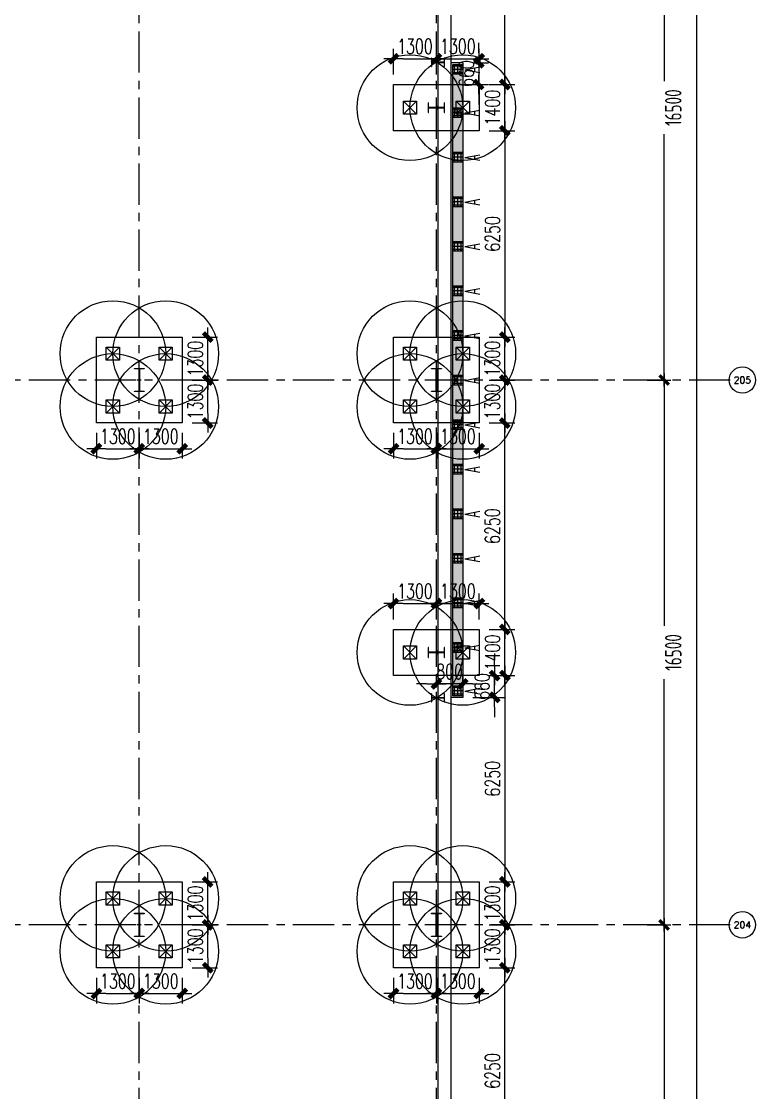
# Model space of a CAD drawing. Extents: x -1201378 to 2367219, y -619313 to 244905.
# Drawn here: x -96329 to -74089, y -19678 to 12764 of the extents above; entities that cross this region are included whole.
import ezdxf
from ezdxf.enums import TextEntityAlignment as Align

# ---------------------------------------------------------------- set-up
doc = ezdxf.new("R2010")
doc.units = 0
doc.header["$LTSCALE"] = 1000
doc.linetypes.add('CENTER', pattern=[2, 1.25, -0.25, 0.25, -0.25])
doc.layers.get('0').update_dxf_attribs({"linetype": 'CONTINUOUS'})
doc.layers.get('Defpoints').update_dxf_attribs({"linetype": 'CONTINUOUS'})
for name, color, linetype in [('2钢材断面', 2, 'CONTINUOUS'), ('30预埋件', 30, 'CONTINUOUS'), ('40钢材投影', 40, 'CONTINUOUS'), ('A-AXIS-DP', 126, 'CONTINUOUS'), ('ALT_CEN-0-30', 1, 'CENTER'), ('S-DOTE1', 140, 'CENTER'), ('S-HATCH1-W', 252, 'CONTINUOUS'), ('S-SS', 111, 'CONTINUOUS'), ('结构轮廓线', 1, 'CONTINUOUS')]:
    doc.layers.add(name, color=color, linetype=linetype)
doc.layers.add('A-云线2', color=3, linetype='CONTINUOUS', plot=False)
for name, color, linetype, lineweight in [('S-axis', 111, 'CONTINUOUS', 0), ('S-bkl', 4, 'CONTINUOUS', 0), ('S-col', 2, 'CONTINUOUS', 0), ('S-dim', 81, 'CONTINUOUS', 0), ('S-dote', 5, 'CENTER', 0), ('S-zhuang', 1, 'CONTINUOUS', 0)]:
    doc.layers.add(name, color=color, linetype=linetype, lineweight=lineweight)
doc.styles.add('_TCH_AXIS', font='COMPLEX', dxfattribs={"bigfont": 'GBCBIG'})
doc.styles.add('DHTEXT-1', font='romans.shx', dxfattribs={"width": 0.7, "bigfont": 'chinese.shx'})
doc.styles.add('SS1', font='tj-romans1.shx', dxfattribs={"width": 0.7, "bigfont": 'tj-hztxt1.shx'})
doc.styles.add('TSSD_Dimension', font='tssdeng.shx', dxfattribs={"width": 0.7, "bigfont": 'hztxt.shx'})
doc.dimstyles.new('S-150-ARCHI', dxfattribs={"dimscale": 150, "dimtxt": 3, "dimasz": 2, "dimexe": 2, "dimexo": 2, "dimgap": 1, "dimtad": 1, "dimdec": 0, "dimzin": 0, "dimdsep": 46, "dimtxsty": 'SS1', "dimblk1": 'TT', "dimblk2": 'TT', "dimsah": 1, "dimcen": 1, "dimclrd": 256, "dimclre": 256, "dimclrt": 256, "dimadec": 0, "dimazin": 0, "dimtfac": 1, "dimtdec": 0, "dimtix": 1, "dimtmove": 2, "dimatfit": 0, "dimldrblk": 'TT', "dimfxl": 2, "dimtolj": 1, "dimtzin": 0, "dimarcsym": 0})
doc.dimstyles.new('TSSD_200_200', dxfattribs={"dimtxt": 500, "dimasz": 200, "dimexe": 200, "dimexo": 500, "dimgap": 200, "dimtad": 1, "dimdec": 0, "dimzin": 0, "dimdsep": 46, "dimtxsty": 'TSSD_Dimension', "dimblk": 'ARCHTICK', "dimcen": 0, "dimdle": 200, "dimclrt": 7, "dimadec": 0, "dimazin": 0, "dimtfac": 1, "dimtdec": 0, "dimtix": 1, "dimtmove": 2, "dimatfit": 3, "dimfxl": 1, "dimtolj": 1, "dimtzin": 0, "dimarcsym": 0})

# ---------------------------------------------------------------- blocks, each defined once
blk = doc.blocks.new('_ArchTick')
at = {"color": 0, "linetype": 'ByBlock', "const_width": 0.5}
blk.add_lwpolyline([(-0.71, -0.71), (0.71, 0.71)], dxfattribs=at)
blk = doc.blocks.new('*D86')
at = {"layer": 'Defpoints', "color": 0, "transparency": 16777216}
for p in [(-77874, -181598), (-77874, -198098), (-76858, -198098)]:
    blk.add_point(p, dxfattribs=at)
at = {"layer": 'S-axis', "color": 0, "lineweight": -2, "transparency": 16777216}
for p, q in [((-77374, -181598), (-76658, -181598)), ((-76858, -181398), (-76858, -189042)), ((-76858, -198298), (-76858, -190654)), ((-77374, -198098), (-76658, -198098))]:
    blk.add_line(p, q, dxfattribs=at)
at = {"layer": 'S-axis', "color": 0, "lineweight": -2, "transparency": 16777216, "xscale": 200, "yscale": 200, "zscale": 200}
for p, rotation in [((-76858, -181598), 90), ((-76858, -198098), 270)]:
    blk.add_blockref('_ArchTick', p, dxfattribs=dict(at, rotation=rotation))
at = {"layer": 'S-axis', "color": 7, "transparency": 16777216, "insert": (-76583, -189848), "char_height": 500, "attachment_point": 5, "rotation": 90, "style": 'TSSD_Dimension'}
blk.add_mtext('\\A1;16500', dxfattribs=at)
blk = doc.blocks.new('*D87')
at = {"layer": 'Defpoints', "color": 0, "transparency": 16777216}
for p in [(-77874, -198098), (-77874, -214598), (-76858, -214598)]:
    blk.add_point(p, dxfattribs=at)
at = {"layer": 'S-axis', "color": 0, "lineweight": -2, "transparency": 16777216}
for p, q in [((-77374, -198098), (-76658, -198098)), ((-76858, -197898), (-76858, -205542)), ((-76858, -214798), (-76858, -207154)), ((-77374, -214598), (-76658, -214598))]:
    blk.add_line(p, q, dxfattribs=at)
at = {"layer": 'S-axis', "color": 0, "lineweight": -2, "transparency": 16777216, "xscale": 200, "yscale": 200, "zscale": 200}
for p, rotation in [((-76858, -198098), 90), ((-76858, -214598), 270)]:
    blk.add_blockref('_ArchTick', p, dxfattribs=dict(at, rotation=rotation))
at = {"layer": 'S-axis', "color": 7, "transparency": 16777216, "insert": (-76583, -206348), "char_height": 500, "attachment_point": 5, "rotation": 90, "style": 'TSSD_Dimension'}
blk.add_mtext('\\A1;16500', dxfattribs=at)
blk = doc.blocks.new('*D88')
at = {"layer": 'Defpoints', "color": 0, "transparency": 16777216}
for p in [(-77874, -214598), (-77874, -231098), (-76858, -231098)]:
    blk.add_point(p, dxfattribs=at)
at = {"layer": 'S-axis', "color": 0, "lineweight": -2, "transparency": 16777216}
for p, q in [((-76858, -214398), (-76858, -222042)), ((-77374, -214598), (-76658, -214598)), ((-76858, -231298), (-76858, -223654)), ((-77374, -231098), (-76658, -231098))]:
    blk.add_line(p, q, dxfattribs=at)
at = {"layer": 'S-axis', "color": 0, "lineweight": -2, "transparency": 16777216, "xscale": 200, "yscale": 200, "zscale": 200}
for p, rotation in [((-76858, -214598), 90), ((-76858, -231098), 270)]:
    blk.add_blockref('_ArchTick', p, dxfattribs=dict(at, rotation=rotation))
at = {"layer": 'S-axis', "color": 7, "transparency": 16777216, "insert": (-76583, -222848), "char_height": 500, "attachment_point": 5, "rotation": 90, "style": 'TSSD_Dimension'}
blk.add_mtext('\\A1;16500', dxfattribs=at)
blk = doc.blocks.new('*D113')
at = {"layer": 'Defpoints', "color": 0, "transparency": 16777216}
for p in [(-77774, -180948), (-77774, -264748), (-75879, -264748)]:
    blk.add_point(p, dxfattribs=at)
at = {"layer": 'S-axis', "color": 0, "lineweight": -2, "transparency": 16777216}
for p, q in [((-77274, -180948), (-75679, -180948)), ((-75879, -180748), (-75879, -222015)), ((-75879, -264948), (-75879, -223681)), ((-77274, -264748), (-75679, -264748))]:
    blk.add_line(p, q, dxfattribs=at)
at = {"layer": 'S-axis', "color": 0, "lineweight": -2, "transparency": 16777216, "xscale": 200, "yscale": 200, "zscale": 200}
for p, rotation in [((-75879, -180948), 90), ((-75879, -264748), 270)]:
    blk.add_blockref('_ArchTick', p, dxfattribs=dict(at, rotation=rotation))
at = {"layer": 'S-axis', "color": 7, "transparency": 16777216, "insert": (-75604, -222848), "char_height": 500, "attachment_point": 5, "rotation": 90, "style": 'TSSD_Dimension'}
blk.add_mtext('\\A1;83800', dxfattribs=at)
blk = doc.blocks.new('nt66')
at = {"layer": 'S-col'}
blk.add_lwpolyline([(-195790, 766820), (-195490, 766820), (-195490, 766808), (-195636, 766808), (-195636, 766132), (-195490, 766132), (-195490, 766120), (-195790, 766120), (-195790, 766132), (-195644, 766132), (-195644, 766808), (-195790, 766808)], close=True, dxfattribs=at)
blk = doc.blocks.new('33333')
for p in [(57786, -60400), (66786, -60400), (57786, -76900), (66786, -76900)]:
    blk.add_blockref('nt66', p)
blk = doc.blocks.new('S-ZHUANG-400')
at = {"layer": 'S-zhuang'}
for p, q in [((200, -200), (-200, 200)), ((-200, -200), (200, 200))]:
    blk.add_line(p, q, dxfattribs=at)
blk.add_lwpolyline([(-200, 200), (200, 200), (200, -200), (-200, -200)], close=True, dxfattribs=at)
blk = doc.blocks.new('CT4')
at = {"layer": 'Defpoints'}
for centre in [(-100831, -168442), (-99231, -168442), (-100831, -170042), (-99231, -170042)]:
    blk.add_circle(centre, 1600, dxfattribs=at)
at = {"layer": 'S-DOTE1', "ltscale": 0.25}
for p, q in [((-99971, -169242), (-100091, -169242)), ((-100031, -169182), (-100031, -169302))]:
    blk.add_line(p, q, dxfattribs=at)
at = {"layer": 'S-HATCH1-W'}
blk.add_lwpolyline([(-101331, -170542), (-101331, -167942), (-98731, -167942), (-98731, -170542)], close=True, dxfattribs=at)
at = {"layer": 'S-zhuang', "rotation": 90.00000000000001}
for p in [(-100831, -168442), (-99231, -168442), (-100831, -170042), (-99231, -170042)]:
    blk.add_blockref('S-ZHUANG-400', p, dxfattribs=at)
blk = doc.blocks.new('CT2')
at = {"layer": 'Defpoints'}
for centre in [(-193625, -186366), (-193625, -187966)]:
    blk.add_circle(centre, 1600, dxfattribs=at)
at = {"layer": 'S-DOTE1', "ltscale": 0.25}
for p, q in [((-193565, -187166), (-193685, -187166)), ((-193625, -187226), (-193625, -187106))]:
    blk.add_line(p, q, dxfattribs=at)
at = {"layer": 'S-HATCH1-W'}
blk.add_lwpolyline([(-194325, -185866), (-192925, -185866), (-192925, -188466), (-194325, -188466)], close=True, dxfattribs=at)
at = {"layer": 'S-zhuang'}
for p in [(-193625, -186366), (-193625, -187966)]:
    blk.add_blockref('S-ZHUANG-400', p, dxfattribs=at)
blk = doc.blocks.new('TT')
blk.add_line((-0.97, 0), (0.97, 0))
at = {"const_width": 0.45}
blk.add_lwpolyline([(-0.44, -0.44), (0.44, 0.44)], dxfattribs=at)
blk = doc.blocks.new('*D2317')
at = {"layer": 'Defpoints', "color": 0, "transparency": 16777216}
for p in [(-94058, -15898), (-92758, -15898), (-92758, -16677)]:
    blk.add_point(p, dxfattribs=at)
at = {"layer": 'S-dim', "lineweight": -2, "transparency": 16777216}
for p, q in [((-94058, -16198), (-94058, -16977)), ((-92758, -16198), (-92758, -16977)), ((-93758, -16677), (-93058, -16677))]:
    blk.add_line(p, q, dxfattribs=at)
at = {"layer": 'S-dim', "lineweight": -2, "transparency": 16777216, "xscale": 300, "yscale": 300, "zscale": 300, "rotation": 180}
blk.add_blockref('TT', (-94058, -16677), dxfattribs=at)
at = {"layer": 'S-dim', "lineweight": -2, "transparency": 16777216, "xscale": 300, "yscale": 300, "zscale": 300}
blk.add_blockref('TT', (-92758, -16677), dxfattribs=at)
at = {"layer": 'S-dim', "transparency": 16777216, "insert": (-93408, -16302), "char_height": 450, "attachment_point": 5, "style": 'SS1'}
blk.add_mtext('\\A1;1300', dxfattribs=at)
blk = doc.blocks.new('*D2318')
at = {"layer": 'Defpoints', "color": 0, "transparency": 16777216}
for p in [(-92758, -15898), (-91458, -15898), (-91458, -16677)]:
    blk.add_point(p, dxfattribs=at)
at = {"layer": 'S-dim', "lineweight": -2, "transparency": 16777216}
for p, q in [((-92758, -16198), (-92758, -16977)), ((-91458, -16198), (-91458, -16977)), ((-92458, -16677), (-91758, -16677))]:
    blk.add_line(p, q, dxfattribs=at)
at = {"layer": 'S-dim', "lineweight": -2, "transparency": 16777216, "xscale": 300, "yscale": 300, "zscale": 300, "rotation": 180}
blk.add_blockref('TT', (-92758, -16677), dxfattribs=at)
at = {"layer": 'S-dim', "lineweight": -2, "transparency": 16777216, "xscale": 300, "yscale": 300, "zscale": 300}
blk.add_blockref('TT', (-91458, -16677), dxfattribs=at)
at = {"layer": 'S-dim', "transparency": 16777216, "insert": (-92108, -16302), "char_height": 450, "attachment_point": 5, "style": 'SS1'}
blk.add_mtext('\\A1;1300', dxfattribs=at)
blk = doc.blocks.new('*D2319')
at = {"layer": 'Defpoints', "color": 0, "transparency": 16777216}
for p in [(-91458, -14598), (-90687, -14598), (-91458, -15898)]:
    blk.add_point(p, dxfattribs=at)
at = {"layer": 'S-dim', "lineweight": -2, "transparency": 16777216}
for p, q in [((-91158, -14598), (-90387, -14598)), ((-90687, -15598), (-90687, -14898)), ((-91158, -15898), (-90387, -15898))]:
    blk.add_line(p, q, dxfattribs=at)
at = {"layer": 'S-dim', "lineweight": -2, "transparency": 16777216, "xscale": 300, "yscale": 300, "zscale": 300}
for p, rotation in [((-90687, -14598), 90), ((-90687, -15898), 270)]:
    blk.add_blockref('TT', p, dxfattribs=dict(at, rotation=rotation))
at = {"layer": 'S-dim', "transparency": 16777216, "insert": (-91062, -15248), "char_height": 450, "attachment_point": 5, "rotation": 90, "style": 'SS1'}
blk.add_mtext('\\A1;1300', dxfattribs=at)
blk = doc.blocks.new('*D2320')
at = {"layer": 'Defpoints', "color": 0, "transparency": 16777216}
for p in [(-91458, -13298), (-90687, -13298), (-91458, -14598)]:
    blk.add_point(p, dxfattribs=at)
at = {"layer": 'S-dim', "lineweight": -2, "transparency": 16777216}
for p, q in [((-91158, -13298), (-90387, -13298)), ((-90687, -14298), (-90687, -13598)), ((-91158, -14598), (-90387, -14598))]:
    blk.add_line(p, q, dxfattribs=at)
at = {"layer": 'S-dim', "lineweight": -2, "transparency": 16777216, "xscale": 300, "yscale": 300, "zscale": 300}
for p, rotation in [((-90687, -13298), 90), ((-90687, -14598), 270)]:
    blk.add_blockref('TT', p, dxfattribs=dict(at, rotation=rotation))
at = {"layer": 'S-dim', "transparency": 16777216, "insert": (-91062, -13948), "char_height": 450, "attachment_point": 5, "rotation": 90, "style": 'SS1'}
blk.add_mtext('\\A1;1300', dxfattribs=at)
blk = doc.blocks.new('*D2309')
at = {"layer": 'Defpoints', "color": 0, "transparency": 16777216}
for p in [(-85058, -15898), (-83758, -15898), (-83758, -16677)]:
    blk.add_point(p, dxfattribs=at)
at = {"layer": 'S-dim', "lineweight": -2, "transparency": 16777216}
for p, q in [((-85058, -16198), (-85058, -16977)), ((-83758, -16198), (-83758, -16977)), ((-84758, -16677), (-84058, -16677))]:
    blk.add_line(p, q, dxfattribs=at)
at = {"layer": 'S-dim', "lineweight": -2, "transparency": 16777216, "xscale": 300, "yscale": 300, "zscale": 300, "rotation": 180}
blk.add_blockref('TT', (-85058, -16677), dxfattribs=at)
at = {"layer": 'S-dim', "lineweight": -2, "transparency": 16777216, "xscale": 300, "yscale": 300, "zscale": 300}
blk.add_blockref('TT', (-83758, -16677), dxfattribs=at)
at = {"layer": 'S-dim', "transparency": 16777216, "insert": (-84408, -16302), "char_height": 450, "attachment_point": 5, "style": 'SS1'}
blk.add_mtext('\\A1;1300', dxfattribs=at)
blk = doc.blocks.new('*D2310')
at = {"layer": 'Defpoints', "color": 0, "transparency": 16777216}
for p in [(-83758, -15898), (-82458, -15898), (-82458, -16677)]:
    blk.add_point(p, dxfattribs=at)
at = {"layer": 'S-dim', "lineweight": -2, "transparency": 16777216}
for p, q in [((-83758, -16198), (-83758, -16977)), ((-82458, -16198), (-82458, -16977)), ((-83458, -16677), (-82758, -16677))]:
    blk.add_line(p, q, dxfattribs=at)
at = {"layer": 'S-dim', "lineweight": -2, "transparency": 16777216, "xscale": 300, "yscale": 300, "zscale": 300, "rotation": 180}
blk.add_blockref('TT', (-83758, -16677), dxfattribs=at)
at = {"layer": 'S-dim', "lineweight": -2, "transparency": 16777216, "xscale": 300, "yscale": 300, "zscale": 300}
blk.add_blockref('TT', (-82458, -16677), dxfattribs=at)
at = {"layer": 'S-dim', "transparency": 16777216, "insert": (-83108, -16302), "char_height": 450, "attachment_point": 5, "style": 'SS1'}
blk.add_mtext('\\A1;1300', dxfattribs=at)
blk = doc.blocks.new('*D2311')
at = {"layer": 'Defpoints', "color": 0, "transparency": 16777216}
for p in [(-82458, -14598), (-81687, -14598), (-82458, -15898)]:
    blk.add_point(p, dxfattribs=at)
at = {"layer": 'S-dim', "lineweight": -2, "transparency": 16777216}
for p, q in [((-82158, -14598), (-81387, -14598)), ((-81687, -15598), (-81687, -14898)), ((-82158, -15898), (-81387, -15898))]:
    blk.add_line(p, q, dxfattribs=at)
at = {"layer": 'S-dim', "lineweight": -2, "transparency": 16777216, "xscale": 300, "yscale": 300, "zscale": 300}
for p, rotation in [((-81687, -14598), 90), ((-81687, -15898), 270)]:
    blk.add_blockref('TT', p, dxfattribs=dict(at, rotation=rotation))
at = {"layer": 'S-dim', "transparency": 16777216, "insert": (-82062, -15248), "char_height": 450, "attachment_point": 5, "rotation": 90, "style": 'SS1'}
blk.add_mtext('\\A1;1300', dxfattribs=at)
blk = doc.blocks.new('*D2312')
at = {"layer": 'Defpoints', "color": 0, "transparency": 16777216}
for p in [(-82458, -13298), (-81687, -13298), (-82458, -14598)]:
    blk.add_point(p, dxfattribs=at)
at = {"layer": 'S-dim', "lineweight": -2, "transparency": 16777216}
for p, q in [((-82158, -13298), (-81387, -13298)), ((-81687, -14298), (-81687, -13598)), ((-82158, -14598), (-81387, -14598))]:
    blk.add_line(p, q, dxfattribs=at)
at = {"layer": 'S-dim', "lineweight": -2, "transparency": 16777216, "xscale": 300, "yscale": 300, "zscale": 300}
for p, rotation in [((-81687, -13298), 90), ((-81687, -14598), 270)]:
    blk.add_blockref('TT', p, dxfattribs=dict(at, rotation=rotation))
at = {"layer": 'S-dim', "transparency": 16777216, "insert": (-82062, -13948), "char_height": 450, "attachment_point": 5, "rotation": 90, "style": 'SS1'}
blk.add_mtext('\\A1;1300', dxfattribs=at)
blk = doc.blocks.new('*D2381')
at = {"layer": 'Defpoints', "color": 0, "transparency": 16777216}
for p in [(-94058, 602), (-92758, 602), (-92758, -177)]:
    blk.add_point(p, dxfattribs=at)
at = {"layer": 'S-dim', "lineweight": -2, "transparency": 16777216}
for p, q in [((-94058, 302), (-94058, -477)), ((-92758, 302), (-92758, -477)), ((-93758, -177), (-93058, -177))]:
    blk.add_line(p, q, dxfattribs=at)
at = {"layer": 'S-dim', "lineweight": -2, "transparency": 16777216, "xscale": 300, "yscale": 300, "zscale": 300, "rotation": 180}
blk.add_blockref('TT', (-94058, -177), dxfattribs=at)
at = {"layer": 'S-dim', "lineweight": -2, "transparency": 16777216, "xscale": 300, "yscale": 300, "zscale": 300}
blk.add_blockref('TT', (-92758, -177), dxfattribs=at)
at = {"layer": 'S-dim', "transparency": 16777216, "insert": (-93408, 198), "char_height": 450, "attachment_point": 5, "style": 'SS1'}
blk.add_mtext('\\A1;1300', dxfattribs=at)
blk = doc.blocks.new('*D2382')
at = {"layer": 'Defpoints', "color": 0, "transparency": 16777216}
for p in [(-92758, 602), (-91458, 602), (-91458, -177)]:
    blk.add_point(p, dxfattribs=at)
at = {"layer": 'S-dim', "lineweight": -2, "transparency": 16777216}
for p, q in [((-92758, 302), (-92758, -477)), ((-91458, 302), (-91458, -477)), ((-92458, -177), (-91758, -177))]:
    blk.add_line(p, q, dxfattribs=at)
at = {"layer": 'S-dim', "lineweight": -2, "transparency": 16777216, "xscale": 300, "yscale": 300, "zscale": 300, "rotation": 180}
blk.add_blockref('TT', (-92758, -177), dxfattribs=at)
at = {"layer": 'S-dim', "lineweight": -2, "transparency": 16777216, "xscale": 300, "yscale": 300, "zscale": 300}
blk.add_blockref('TT', (-91458, -177), dxfattribs=at)
at = {"layer": 'S-dim', "transparency": 16777216, "insert": (-92108, 198), "char_height": 450, "attachment_point": 5, "style": 'SS1'}
blk.add_mtext('\\A1;1300', dxfattribs=at)
blk = doc.blocks.new('*D2383')
at = {"layer": 'Defpoints', "color": 0, "transparency": 16777216}
for p in [(-91458, 1902), (-90687, 1902), (-91458, 602)]:
    blk.add_point(p, dxfattribs=at)
at = {"layer": 'S-dim', "lineweight": -2, "transparency": 16777216}
for p, q in [((-91158, 1902), (-90387, 1902)), ((-90687, 902), (-90687, 1602)), ((-91158, 602), (-90387, 602))]:
    blk.add_line(p, q, dxfattribs=at)
at = {"layer": 'S-dim', "lineweight": -2, "transparency": 16777216, "xscale": 300, "yscale": 300, "zscale": 300}
for p, rotation in [((-90687, 1902), 90), ((-90687, 602), 270)]:
    blk.add_blockref('TT', p, dxfattribs=dict(at, rotation=rotation))
at = {"layer": 'S-dim', "transparency": 16777216, "insert": (-91062, 1252), "char_height": 450, "attachment_point": 5, "rotation": 90, "style": 'SS1'}
blk.add_mtext('\\A1;1300', dxfattribs=at)
blk = doc.blocks.new('*D2384')
at = {"layer": 'Defpoints', "color": 0, "transparency": 16777216}
for p in [(-91458, 3202), (-90687, 3202), (-91458, 1902)]:
    blk.add_point(p, dxfattribs=at)
at = {"layer": 'S-dim', "lineweight": -2, "transparency": 16777216}
for p, q in [((-91158, 3202), (-90387, 3202)), ((-90687, 2202), (-90687, 2902)), ((-91158, 1902), (-90387, 1902))]:
    blk.add_line(p, q, dxfattribs=at)
at = {"layer": 'S-dim', "lineweight": -2, "transparency": 16777216, "xscale": 300, "yscale": 300, "zscale": 300}
for p, rotation in [((-90687, 3202), 90), ((-90687, 1902), 270)]:
    blk.add_blockref('TT', p, dxfattribs=dict(at, rotation=rotation))
at = {"layer": 'S-dim', "transparency": 16777216, "insert": (-91062, 2552), "char_height": 450, "attachment_point": 5, "rotation": 90, "style": 'SS1'}
blk.add_mtext('\\A1;1300', dxfattribs=at)
blk = doc.blocks.new('*D2373')
at = {"layer": 'Defpoints', "color": 0, "transparency": 16777216}
for p in [(-85058, 602), (-83758, 602), (-83758, -177)]:
    blk.add_point(p, dxfattribs=at)
at = {"layer": 'S-dim', "lineweight": -2, "transparency": 16777216}
for p, q in [((-85058, 302), (-85058, -477)), ((-83758, 302), (-83758, -477)), ((-84758, -177), (-84058, -177))]:
    blk.add_line(p, q, dxfattribs=at)
at = {"layer": 'S-dim', "lineweight": -2, "transparency": 16777216, "xscale": 300, "yscale": 300, "zscale": 300, "rotation": 180}
blk.add_blockref('TT', (-85058, -177), dxfattribs=at)
at = {"layer": 'S-dim', "lineweight": -2, "transparency": 16777216, "xscale": 300, "yscale": 300, "zscale": 300}
blk.add_blockref('TT', (-83758, -177), dxfattribs=at)
at = {"layer": 'S-dim', "transparency": 16777216, "insert": (-84408, 198), "char_height": 450, "attachment_point": 5, "style": 'SS1'}
blk.add_mtext('\\A1;1300', dxfattribs=at)
blk = doc.blocks.new('*D2374')
at = {"layer": 'Defpoints', "color": 0, "transparency": 16777216}
for p in [(-83758, 602), (-82458, 602), (-82458, -177)]:
    blk.add_point(p, dxfattribs=at)
at = {"layer": 'S-dim', "lineweight": -2, "transparency": 16777216}
for p, q in [((-83758, 302), (-83758, -477)), ((-82458, 302), (-82458, -477)), ((-83458, -177), (-82758, -177))]:
    blk.add_line(p, q, dxfattribs=at)
at = {"layer": 'S-dim', "lineweight": -2, "transparency": 16777216, "xscale": 300, "yscale": 300, "zscale": 300, "rotation": 180}
blk.add_blockref('TT', (-83758, -177), dxfattribs=at)
at = {"layer": 'S-dim', "lineweight": -2, "transparency": 16777216, "xscale": 300, "yscale": 300, "zscale": 300}
blk.add_blockref('TT', (-82458, -177), dxfattribs=at)
at = {"layer": 'S-dim', "transparency": 16777216, "insert": (-83108, 198), "char_height": 450, "attachment_point": 5, "style": 'SS1'}
blk.add_mtext('\\A1;1300', dxfattribs=at)
blk = doc.blocks.new('*D2375')
at = {"layer": 'Defpoints', "color": 0, "transparency": 16777216}
for p in [(-82458, 1902), (-81687, 1902), (-82458, 602)]:
    blk.add_point(p, dxfattribs=at)
at = {"layer": 'S-dim', "lineweight": -2, "transparency": 16777216}
for p, q in [((-82158, 1902), (-81387, 1902)), ((-81687, 902), (-81687, 1602)), ((-82158, 602), (-81387, 602))]:
    blk.add_line(p, q, dxfattribs=at)
at = {"layer": 'S-dim', "lineweight": -2, "transparency": 16777216, "xscale": 300, "yscale": 300, "zscale": 300}
for p, rotation in [((-81687, 1902), 90), ((-81687, 602), 270)]:
    blk.add_blockref('TT', p, dxfattribs=dict(at, rotation=rotation))
at = {"layer": 'S-dim', "transparency": 16777216, "insert": (-82062, 1252), "char_height": 450, "attachment_point": 5, "rotation": 90, "style": 'SS1'}
blk.add_mtext('\\A1;1300', dxfattribs=at)
blk = doc.blocks.new('*D2376')
at = {"layer": 'Defpoints', "color": 0, "transparency": 16777216}
for p in [(-82458, 3202), (-81687, 3202), (-82458, 1902)]:
    blk.add_point(p, dxfattribs=at)
at = {"layer": 'S-dim', "lineweight": -2, "transparency": 16777216}
for p, q in [((-82158, 3202), (-81387, 3202)), ((-81687, 2202), (-81687, 2902)), ((-82158, 1902), (-81387, 1902))]:
    blk.add_line(p, q, dxfattribs=at)
at = {"layer": 'S-dim', "lineweight": -2, "transparency": 16777216, "xscale": 300, "yscale": 300, "zscale": 300}
for p, rotation in [((-81687, 3202), 90), ((-81687, 1902), 270)]:
    blk.add_blockref('TT', p, dxfattribs=dict(at, rotation=rotation))
at = {"layer": 'S-dim', "transparency": 16777216, "insert": (-82062, 2552), "char_height": 450, "attachment_point": 5, "rotation": 90, "style": 'SS1'}
blk.add_mtext('\\A1;1300', dxfattribs=at)
blk = doc.blocks.new('*D2520')
at = {"layer": 'Defpoints', "color": 0, "transparency": 16777216}
for p in [(-82458, -15898), (-81687, -15898), (-82458, -22148)]:
    blk.add_point(p, dxfattribs=at)
at = {"layer": 'S-dim', "lineweight": -2, "transparency": 16777216}
for p, q in [((-82158, -15898), (-81387, -15898)), ((-81687, -21848), (-81687, -16198)), ((-82158, -22148), (-81387, -22148))]:
    blk.add_line(p, q, dxfattribs=at)
at = {"layer": 'S-dim', "lineweight": -2, "transparency": 16777216, "xscale": 300, "yscale": 300, "zscale": 300}
for p, rotation in [((-81687, -15898), 90), ((-81687, -22148), 270)]:
    blk.add_blockref('TT', p, dxfattribs=dict(at, rotation=rotation))
at = {"layer": 'S-dim', "transparency": 16777216, "insert": (-82062, -19023), "char_height": 450, "attachment_point": 5, "rotation": 90, "style": 'SS1'}
blk.add_mtext('\\A1;6250', dxfattribs=at)
blk = doc.blocks.new('*D2526')
at = {"layer": 'Defpoints', "color": 0, "transparency": 16777216}
for p in [(-82458, -5648), (-81685, -5648), (-82458, -7048)]:
    blk.add_point(p, dxfattribs=at)
at = {"layer": 'S-dim', "lineweight": -2, "transparency": 16777216}
for p, q in [((-82158, -5648), (-81385, -5648)), ((-81685, -6748), (-81685, -5948)), ((-82158, -7048), (-81385, -7048))]:
    blk.add_line(p, q, dxfattribs=at)
at = {"layer": 'S-dim', "lineweight": -2, "transparency": 16777216, "xscale": 300, "yscale": 300, "zscale": 300}
for p, rotation in [((-81685, -5648), 90), ((-81685, -7048), 270)]:
    blk.add_blockref('TT', p, dxfattribs=dict(at, rotation=rotation))
at = {"layer": 'S-dim', "transparency": 16777216, "insert": (-82060, -6348), "char_height": 450, "attachment_point": 5, "rotation": 90, "style": 'SS1'}
blk.add_mtext('\\A1;1400', dxfattribs=at)
blk = doc.blocks.new('*D2527')
at = {"layer": 'Defpoints', "color": 0, "transparency": 16777216}
for p in [(-83758, -4867), (-85058, -5648), (-83758, -5648)]:
    blk.add_point(p, dxfattribs=at)
at = {"layer": 'S-dim', "lineweight": -2, "transparency": 16777216}
for p, q in [((-85058, -5348), (-85058, -4567)), ((-83758, -5348), (-83758, -4567)), ((-84758, -4867), (-84058, -4867))]:
    blk.add_line(p, q, dxfattribs=at)
at = {"layer": 'S-dim', "lineweight": -2, "transparency": 16777216, "xscale": 300, "yscale": 300, "zscale": 300, "rotation": 180}
blk.add_blockref('TT', (-85058, -4867), dxfattribs=at)
at = {"layer": 'S-dim', "lineweight": -2, "transparency": 16777216, "xscale": 300, "yscale": 300, "zscale": 300}
blk.add_blockref('TT', (-83758, -4867), dxfattribs=at)
at = {"layer": 'S-dim', "transparency": 16777216, "insert": (-84408, -4492), "char_height": 450, "attachment_point": 5, "style": 'SS1'}
blk.add_mtext('\\A1;1300', dxfattribs=at)
blk = doc.blocks.new('*D2528')
at = {"layer": 'Defpoints', "color": 0, "transparency": 16777216}
for p in [(-82458, -4867), (-83758, -5648), (-82458, -5648)]:
    blk.add_point(p, dxfattribs=at)
at = {"layer": 'S-dim', "lineweight": -2, "transparency": 16777216}
for p, q in [((-83758, -5348), (-83758, -4567)), ((-82458, -5348), (-82458, -4567)), ((-83458, -4867), (-82758, -4867))]:
    blk.add_line(p, q, dxfattribs=at)
at = {"layer": 'S-dim', "lineweight": -2, "transparency": 16777216, "xscale": 300, "yscale": 300, "zscale": 300, "rotation": 180}
blk.add_blockref('TT', (-83758, -4867), dxfattribs=at)
at = {"layer": 'S-dim', "lineweight": -2, "transparency": 16777216, "xscale": 300, "yscale": 300, "zscale": 300}
blk.add_blockref('TT', (-82458, -4867), dxfattribs=at)
at = {"layer": 'S-dim', "transparency": 16777216, "insert": (-83108, -4492), "char_height": 450, "attachment_point": 5, "style": 'SS1'}
blk.add_mtext('\\A1;1300', dxfattribs=at)
blk = doc.blocks.new('*D2524')
at = {"layer": 'Defpoints', "color": 0, "transparency": 16777216}
for p in [(-82458, -7048), (-82458, -13298), (-81685, -13298)]:
    blk.add_point(p, dxfattribs=at)
at = {"layer": 'S-dim', "lineweight": -2, "transparency": 16777216}
for p, q in [((-82158, -7048), (-81385, -7048)), ((-81685, -7348), (-81685, -12998)), ((-82158, -13298), (-81385, -13298))]:
    blk.add_line(p, q, dxfattribs=at)
at = {"layer": 'S-dim', "lineweight": -2, "transparency": 16777216, "xscale": 300, "yscale": 300, "zscale": 300}
for p, rotation in [((-81685, -7048), 90), ((-81685, -13298), 270)]:
    blk.add_blockref('TT', p, dxfattribs=dict(at, rotation=rotation))
at = {"layer": 'S-dim', "transparency": 16777216, "insert": (-82060, -10173), "char_height": 450, "attachment_point": 5, "rotation": 90, "style": 'SS1'}
blk.add_mtext('\\A1;6250', dxfattribs=at)
blk = doc.blocks.new('*D2525')
at = {"layer": 'Defpoints', "color": 0, "transparency": 16777216}
for p in [(-82458, 602), (-81687, 602), (-82458, -5648)]:
    blk.add_point(p, dxfattribs=at)
at = {"layer": 'S-dim', "lineweight": -2, "transparency": 16777216}
for p, q in [((-82158, 602), (-81387, 602)), ((-81687, -5348), (-81687, 302)), ((-82158, -5648), (-81387, -5648))]:
    blk.add_line(p, q, dxfattribs=at)
at = {"layer": 'S-dim', "lineweight": -2, "transparency": 16777216, "xscale": 300, "yscale": 300, "zscale": 300}
for p, rotation in [((-81687, 602), 90), ((-81687, -5648), 270)]:
    blk.add_blockref('TT', p, dxfattribs=dict(at, rotation=rotation))
at = {"layer": 'S-dim', "transparency": 16777216, "insert": (-82062, -2523), "char_height": 450, "attachment_point": 5, "rotation": 90, "style": 'SS1'}
blk.add_mtext('\\A1;6250', dxfattribs=at)
blk = doc.blocks.new('*D2531')
at = {"layer": 'Defpoints', "color": 0, "transparency": 16777216}
for p in [(-82458, 10852), (-81685, 10852), (-82458, 9452)]:
    blk.add_point(p, dxfattribs=at)
at = {"layer": 'S-dim', "lineweight": -2, "transparency": 16777216}
for p, q in [((-82158, 10852), (-81385, 10852)), ((-81685, 9752), (-81685, 10552)), ((-82158, 9452), (-81385, 9452))]:
    blk.add_line(p, q, dxfattribs=at)
at = {"layer": 'S-dim', "lineweight": -2, "transparency": 16777216, "xscale": 300, "yscale": 300, "zscale": 300}
for p, rotation in [((-81685, 10852), 90), ((-81685, 9452), 270)]:
    blk.add_blockref('TT', p, dxfattribs=dict(at, rotation=rotation))
at = {"layer": 'S-dim', "transparency": 16777216, "insert": (-82060, 10152), "char_height": 450, "attachment_point": 5, "rotation": 90, "style": 'SS1'}
blk.add_mtext('\\A1;1400', dxfattribs=at)
blk = doc.blocks.new('*D2532')
at = {"layer": 'Defpoints', "color": 0, "transparency": 16777216}
for p in [(-83758, 11633), (-85058, 10852), (-83758, 10852)]:
    blk.add_point(p, dxfattribs=at)
at = {"layer": 'S-dim', "lineweight": -2, "transparency": 16777216}
for p, q in [((-85058, 11152), (-85058, 11933)), ((-83758, 11152), (-83758, 11933)), ((-84758, 11633), (-84058, 11633))]:
    blk.add_line(p, q, dxfattribs=at)
at = {"layer": 'S-dim', "lineweight": -2, "transparency": 16777216, "xscale": 300, "yscale": 300, "zscale": 300, "rotation": 180}
blk.add_blockref('TT', (-85058, 11633), dxfattribs=at)
at = {"layer": 'S-dim', "lineweight": -2, "transparency": 16777216, "xscale": 300, "yscale": 300, "zscale": 300}
blk.add_blockref('TT', (-83758, 11633), dxfattribs=at)
at = {"layer": 'S-dim', "transparency": 16777216, "insert": (-84408, 12008), "char_height": 450, "attachment_point": 5, "style": 'SS1'}
blk.add_mtext('\\A1;1300', dxfattribs=at)
blk = doc.blocks.new('*D2533')
at = {"layer": 'Defpoints', "color": 0, "transparency": 16777216}
for p in [(-82458, 11633), (-83758, 10852), (-82458, 10852)]:
    blk.add_point(p, dxfattribs=at)
at = {"layer": 'S-dim', "lineweight": -2, "transparency": 16777216}
for p, q in [((-83758, 11152), (-83758, 11933)), ((-82458, 11152), (-82458, 11933)), ((-83458, 11633), (-82758, 11633))]:
    blk.add_line(p, q, dxfattribs=at)
at = {"layer": 'S-dim', "lineweight": -2, "transparency": 16777216, "xscale": 300, "yscale": 300, "zscale": 300, "rotation": 180}
blk.add_blockref('TT', (-83758, 11633), dxfattribs=at)
at = {"layer": 'S-dim', "lineweight": -2, "transparency": 16777216, "xscale": 300, "yscale": 300, "zscale": 300}
blk.add_blockref('TT', (-82458, 11633), dxfattribs=at)
at = {"layer": 'S-dim', "transparency": 16777216, "insert": (-83108, 12008), "char_height": 450, "attachment_point": 5, "style": 'SS1'}
blk.add_mtext('\\A1;1300', dxfattribs=at)
blk = doc.blocks.new('*D2529')
at = {"layer": 'Defpoints', "color": 0, "transparency": 16777216}
for p in [(-82458, 9452), (-82458, 3202), (-81685, 3202)]:
    blk.add_point(p, dxfattribs=at)
at = {"layer": 'S-dim', "lineweight": -2, "transparency": 16777216}
for p, q in [((-82158, 9452), (-81385, 9452)), ((-81685, 9152), (-81685, 3502)), ((-82158, 3202), (-81385, 3202))]:
    blk.add_line(p, q, dxfattribs=at)
at = {"layer": 'S-dim', "lineweight": -2, "transparency": 16777216, "xscale": 300, "yscale": 300, "zscale": 300}
for p, rotation in [((-81685, 9452), 90), ((-81685, 3202), 270)]:
    blk.add_blockref('TT', p, dxfattribs=dict(at, rotation=rotation))
at = {"layer": 'S-dim', "transparency": 16777216, "insert": (-82060, 6327), "char_height": 450, "attachment_point": 5, "rotation": 90, "style": 'SS1'}
blk.add_mtext('\\A1;6250', dxfattribs=at)
blk = doc.blocks.new('*D2530')
at = {"layer": 'Defpoints', "color": 0, "transparency": 16777216}
for p in [(-82458, 17102), (-81687, 17102), (-82458, 10852)]:
    blk.add_point(p, dxfattribs=at)
at = {"layer": 'S-dim', "lineweight": -2, "transparency": 16777216}
for p, q in [((-82158, 17102), (-81387, 17102)), ((-81687, 11152), (-81687, 16802)), ((-82158, 10852), (-81387, 10852))]:
    blk.add_line(p, q, dxfattribs=at)
at = {"layer": 'S-dim', "lineweight": -2, "transparency": 16777216, "xscale": 300, "yscale": 300, "zscale": 300}
for p, rotation in [((-81687, 17102), 90), ((-81687, 10852), 270)]:
    blk.add_blockref('TT', p, dxfattribs=dict(at, rotation=rotation))
at = {"layer": 'S-dim', "transparency": 16777216, "insert": (-82062, 13977), "char_height": 450, "attachment_point": 5, "rotation": 90, "style": 'SS1'}
blk.add_mtext('\\A1;6250', dxfattribs=at)
blk = doc.blocks.new('*D6546')
at = {"layer": 'Defpoints', "color": 0, "transparency": 16777216}
for p in [(-82958, 11512), (-82958, 10852), (-82476, 10852)]:
    blk.add_point(p, dxfattribs=at)
at = {"layer": 'S-dim', "lineweight": -2, "transparency": 16777216}
for p, q in [((-82476, 11812), (-82476, 12112)), ((-82658, 11512), (-82176, 11512)), ((-82476, 11512), (-82476, 10852)), ((-82658, 10852), (-82176, 10852)), ((-82476, 10552), (-82476, 10252))]:
    blk.add_line(p, q, dxfattribs=at)
at = {"layer": 'S-dim', "lineweight": -2, "transparency": 16777216, "xscale": 300, "yscale": 300, "zscale": 300}
for p, rotation in [((-82476, 11512), 270), ((-82476, 10852), 90)]:
    blk.add_blockref('TT', p, dxfattribs=dict(at, rotation=rotation))
at = {"layer": 'S-dim', "transparency": 16777216, "insert": (-82851, 11182), "char_height": 450, "attachment_point": 5, "rotation": 90, "style": 'SS1'}
blk.add_mtext('\\A1;660', dxfattribs=at)
blk = doc.blocks.new('*D6547')
at = {"layer": 'Defpoints', "color": 0, "transparency": 16777216}
for p in [(-83758, -7302), (-83758, -7708), (-82958, -7708)]:
    blk.add_point(p, dxfattribs=at)
at = {"layer": 'S-dim', "lineweight": -2, "transparency": 16777216}
for p, q in [((-83758, -7408), (-83758, -7002)), ((-82958, -7408), (-82958, -7002)), ((-84058, -7302), (-84358, -7302)), ((-82958, -7302), (-83758, -7302)), ((-82658, -7302), (-82358, -7302))]:
    blk.add_line(p, q, dxfattribs=at)
at = {"layer": 'S-dim', "lineweight": -2, "transparency": 16777216, "xscale": 300, "yscale": 300, "zscale": 300}
blk.add_blockref('TT', (-83758, -7302), dxfattribs=at)
at = {"layer": 'S-dim', "lineweight": -2, "transparency": 16777216, "xscale": 300, "yscale": 300, "zscale": 300, "rotation": 180}
blk.add_blockref('TT', (-82958, -7302), dxfattribs=at)
at = {"layer": 'S-dim', "transparency": 16777216, "insert": (-83358, -6927), "char_height": 450, "attachment_point": 5, "style": 'SS1'}
blk.add_mtext('\\A1;800', dxfattribs=at)
blk = doc.blocks.new('*D6548')
at = {"layer": 'Defpoints', "color": 0, "transparency": 16777216}
for p in [(-82458, -7048), (-81995, -7048), (-82958, -7708)]:
    blk.add_point(p, dxfattribs=at)
at = {"layer": 'S-dim', "lineweight": -2, "transparency": 16777216}
for p, q in [((-81995, -6748), (-81995, -6448)), ((-82158, -7048), (-81695, -7048)), ((-81995, -7708), (-81995, -7048)), ((-82658, -7708), (-81695, -7708)), ((-81995, -8008), (-81995, -8308))]:
    blk.add_line(p, q, dxfattribs=at)
at = {"layer": 'S-dim', "lineweight": -2, "transparency": 16777216, "xscale": 300, "yscale": 300, "zscale": 300}
for p, rotation in [((-81995, -7048), 270), ((-81995, -7708), 90)]:
    blk.add_blockref('TT', p, dxfattribs=dict(at, rotation=rotation))
at = {"layer": 'S-dim', "transparency": 16777216, "insert": (-82370, -7378), "char_height": 450, "attachment_point": 5, "rotation": 90, "style": 'SS1'}
blk.add_mtext('\\A1;660', dxfattribs=at)
blk = doc.blocks.new('2号一层翻口')
at = {"layer": '结构轮廓线', "color": 1, "ltscale": 500}
for p, q in [((-82958, 511512), (-83308, 511512)), ((-82958, 511512), (-82958, 492292)), ((-82958, 492292), (-83308, 492292))]:
    blk.add_line(p, q, dxfattribs=at)
blk = doc.blocks.new('20250903183753')
at = {"layer": '2钢材断面'}
for p, q in [((150, 0), (-150, 0)), ((-150, 0), (-150, -300)), ((150, -300), (150, 0)), ((-150, -300), (150, -300))]:
    blk.add_line(p, q, dxfattribs=at)
at = {"layer": '40钢材投影'}
for centre, radius in [((-100, -50), 12), ((-100, -150), 12), ((-100, -250), 12), ((-100, -50), 6), ((-100, -150), 6), ((-100, -250), 6), ((0, -50), 12), ((0, -150), 12), ((0, -250), 12), ((0, -50), 6), ((0, -150), 6), ((0, -250), 6), ((100, -50), 12), ((100, -150), 12), ((100, -251), 12), ((100, -50), 6), ((100, -150), 6), ((100, -251), 6)]:
    blk.add_circle(centre, radius, dxfattribs=at)
at = {"layer": 'ALT_CEN-0-30', "ltscale": 20}
for p, q in [((-100, 0), (-100, -300)), ((0, 0), (0, -300)), ((100, 0), (100, -300)), ((-150, -50), (150, -50)), ((-150, -150), (150, -150)), ((-150, -250), (150, -250))]:
    blk.add_line(p, q, dxfattribs=at)
blk = doc.blocks.new('20250903183821')
at = {"ltscale": 50}
blk.add_blockref('20250903183753', (0, 0), dxfattribs=at)
at = {"layer": '30预埋件', "style": 'DHTEXT-1', "text_generation_flag": 6, "width": 0.55}
blk.add_attdef('B', (-105, 65), '', height=450, rotation=180, dxfattribs=at)
blk = doc.blocks.new('20250904082940')
at = {"ltscale": 500}
ref = blk.add_blockref('20250903183821', (0, -20), dxfattribs=dict(at, xscale=-1))
ref.add_attrib('B', 'A', (105, 495), dxfattribs={"layer": '30预埋件', "height": 450, "style": 'DHTEXT-1', "text_generation_flag": 6, "width": 0.55})
blk = doc.blocks.new('2#轴网')
at = {"layer": 'S-axis'}
for centre in [(-74489.2, -198097), (-74489.2, -214597)]:
    blk.add_circle(centre, 400, dxfattribs=at)
at = {"layer": 'S-dote'}
for p, q in [((-92758.5, -270787), (-92758.5, -175298.2)), ((-83758.5, -270787), (-83758.5, -175298.2)), ((-74854.3, -198098.2), (-251154.3, -198098.2)), ((-74854.3, -214598.2), (-251154.3, -214598.2))]:
    blk.add_line(p, q, dxfattribs=at)
at = {"layer": 'S-axis', "style": '_TCH_AXIS'}
for s, height, p, p2 in [('205', 202.97, (-74750.1, -198198.5), (-74228.2, -198198.5)), ('204', 196.63, (-74751.4, -214695.4), (-74227, -214695.4))]:
    blk.add_text(s, height=height, dxfattribs=at).set_placement(p, p2, align=Align.FIT)
at = {"layer": 'S-axis'}
for base, p1, p2, picture, middle in [((-75878.8, -264748.2), (-77774.3, -180948.2), (-77774.3, -264748.2), '*D113', (-75603.8, -222848.2)), ((-76858.5, -198098.2), (-77874.3, -181598.2), (-77874.3, -198098.2), '*D86', (-76583.5, -189848.2)), ((-76858.5, -214598.2), (-77874.3, -198098.2), (-77874.3, -214598.2), '*D87', (-76583.5, -206348.2)), ((-76858.5, -231098.2), (-77874.3, -214598.2), (-77874.3, -231098.2), '*D88', (-76583.5, -222848.2))]:
    dim = blk.add_linear_dim(base=base, p1=p1, p2=p2, angle=270, dimstyle='TSSD_200_200', dxfattribs=at)
    dim.commit()
    dim.dimension.update_dxf_attribs({"geometry": picture, "text_midpoint": middle, "dimtype": 161})

msp = doc.modelspace()

# ---------------------------------------------------------------- hatches: boundary and pattern name
at = {"layer": 'S-HATCH1-W'}
h = msp.add_hatch(dxfattribs=at)
h.set_pattern_fill('HONEY', color=256, scale=20)
h.set_pattern_definition([(0, (0, 231270), (95.25, 54.992613), [63.5, -127]), (120, (0, 231270), (-95.25, 54.992613), [63.5, -127]), (60, (0, 231270), (2e-07, 109.985226), [-127, 63.5])])
h.paths.add_polyline_path([(-82958.5, 11461.8), (-83258.5, 11461.8), (-83258.5, -7658.2), (-82958.5, -7658.2)])

# ---------------------------------------------------------------- linework, layer by layer
at = {"layer": 'A-AXIS-DP', "color": 1, "ltscale": 10000}
for points in [[(-83520.5, 11401.8), (-83508.5, 11401.8), (-83508.5, 11651.8), (-83520.5, 11651.8), (-83520.5, 11530.8), (-83896.5, 11530.8), (-83896.5, 11651.8), (-83908.5, 11651.8), (-83908.5, 11401.8), (-83896.5, 11401.8), (-83896.5, 11522.8), (-83520.5, 11522.8)], [(-83520.5, -7848.2), (-83508.5, -7848.2), (-83508.5, -7598.2), (-83520.5, -7598.2), (-83520.5, -7719.2), (-83896.5, -7719.2), (-83896.5, -7598.2), (-83908.5, -7598.2), (-83908.5, -7848.2), (-83896.5, -7848.2), (-83896.5, -7727.2), (-83520.5, -7727.2)]]:
    msp.add_lwpolyline(points, close=True, dxfattribs=at)
at = {"layer": 'S-bkl'}
msp.add_line((-83708.5, -63760.2), (-83708.5, 18401.8), dxfattribs=at)
msp.add_lwpolyline([(-83308.5, -63760.2), (-83308.5, 18401.8)], dxfattribs=at)
at = {"layer": 'S-col'}
for points in [[(-83508.5, 10001.8), (-83508.5, 10301.8), (-83520.5, 10301.8), (-83520.5, 10155.8), (-83996.5, 10155.8), (-83996.5, 10301.8), (-84008.5, 10301.8), (-84008.5, 10001.8), (-83996.5, 10001.8), (-83996.5, 10147.8), (-83520.5, 10147.8), (-83520.5, 10001.8)], [(-83508.5, -6498.2), (-83508.5, -6198.2), (-83520.5, -6198.2), (-83520.5, -6344.2), (-83996.5, -6344.2), (-83996.5, -6198.2), (-84008.5, -6198.2), (-84008.5, -6498.2), (-83996.5, -6498.2), (-83996.5, -6352.2), (-83520.5, -6352.2), (-83520.5, -6498.2)]]:
    msp.add_lwpolyline(points, close=True, dxfattribs=at)
at = {"layer": 'S-HATCH1-W'}
msp.add_lwpolyline([(-82958.5, -7658.2), (-83258.5, -7658.2), (-83258.5, 11461.8), (-82958.5, 11461.8)], close=True, dxfattribs=at)

# ---------------------------------------------------------------- block references
at = {"layer": 'A-云线2', "ltscale": 10, "rotation": 270}
for p in [(-82938.5, 11311.8), (-82938.5, 10001.8), (-82938.5, 8651.8), (-82938.5, 7301.8), (-82938.5, 5951.8), (-82938.5, 4601.8), (-82938.5, 3251.8), (-82938.5, 1901.8), (-82938.5, 551.8), (-82938.5, -798.2), (-82938.5, -2148.2), (-82938.5, -3498.2), (-82938.5, -4848.2), (-82938.5, -6198.2), (-82938.5, -7508.2)]:
    msp.add_blockref('20250904082940', p, dxfattribs=at)
at = {"layer": 'S-axis'}
msp.add_blockref('2#轴网', (0, 200000), dxfattribs=at)
at = {"layer": 'S-col'}
msp.add_blockref('33333', (45095.7, -704168.2), dxfattribs=at)
at = {"layer": 'S-SS'}
msp.add_blockref('2号一层翻口', (0, -500000), dxfattribs=at)
at = {"layer": 'S-zhuang', "rotation": 90}
for p in [(-270924.7, 203776.6), (-270924.7, 187276.6)]:
    msp.add_blockref('CT2', p, dxfattribs=at)
at = {"layer": 'S-zhuang'}
for p in [(7272.7, 171143.8), (16272.7, 171143.8), (7272.7, 154643.8), (16272.7, 154643.8)]:
    msp.add_blockref('CT4', p, dxfattribs=at)

# ---------------------------------------------------------------- dimensions: what is measured, and where the dimension line sits
at = {"layer": 'S-dim'}
for base, p1, p2, picture, middle in [((-81686.9, 17101.8), (-82458.3, 10851.8), (-82458.5, 17101.8), '*D2530', (-82061.9, 13976.8)), ((-82476, 10851.8), (-82958.5, 11511.8), (-82958.5, 10851.8), '*D6546', (-82851, 11181.8)), ((-81684.5, 10851.8), (-82458.3, 9451.8), (-82458.3, 10851.8), '*D2531', (-82059.5, 10151.8)), ((-81684.5, 3201.8), (-82458.3, 9451.8), (-82458.5, 3201.8), '*D2529', (-82059.5, 6326.8)), ((-90686.9, 3201.8), (-91458.5, 1901.8), (-91458.5, 3201.8), '*D2384', (-91061.9, 2551.8)), ((-81686.9, 3201.8), (-82458.5, 1901.8), (-82458.5, 3201.8), '*D2376', (-82061.9, 2551.8)), ((-90686.9, 1901.8), (-91458.5, 601.8), (-91458.5, 1901.8), '*D2383', (-91061.9, 1251.8)), ((-81686.9, 1901.8), (-82458.5, 601.8), (-82458.5, 1901.8), '*D2375', (-82061.9, 1251.8)), ((-81686.9, 601.8), (-82458.3, -5648.2), (-82458.5, 601.8), '*D2525', (-82061.9, -2523.2)), ((-81684.5, -5648.2), (-82458.3, -7048.2), (-82458.3, -5648.2), '*D2526', (-82059.5, -6348.2)), ((-81995.2, -7048.2), (-82958.5, -7708.2), (-82458.3, -7048.2), '*D6548', (-82370.2, -7378.2)), ((-81684.5, -13298.2), (-82458.3, -7048.2), (-82458.5, -13298.2), '*D2524', (-82059.5, -10173.2)), ((-90686.9, -13298.2), (-91458.5, -14598.2), (-91458.5, -13298.2), '*D2320', (-91061.9, -13948.2)), ((-81686.9, -13298.2), (-82458.5, -14598.2), (-82458.5, -13298.2), '*D2312', (-82061.9, -13948.2)), ((-90686.9, -14598.2), (-91458.5, -15898.2), (-91458.5, -14598.2), '*D2319', (-91061.9, -15248.2)), ((-81686.9, -14598.2), (-82458.5, -15898.2), (-82458.5, -14598.2), '*D2311', (-82061.9, -15248.2)), ((-81686.9, -15898.2), (-82458.3, -22148.2), (-82458.5, -15898.2), '*D2520', (-82061.9, -19023.2))]:
    dim = msp.add_linear_dim(base=base, p1=p1, p2=p2, angle=90, dimstyle='S-150-ARCHI', dxfattribs=at)
    dim.commit()
    dim.dimension.update_dxf_attribs({"geometry": picture, "text_midpoint": middle})
for base, p1, p2, picture, middle in [((-83758.3, 11632.6), (-85058.3, 10851.8), (-83758.3, 10851.8), '*D2532', (-84408.3, 12007.6)), ((-82458.3, 11632.6), (-83758.3, 10851.8), (-82458.3, 10851.8), '*D2533', (-83108.3, 12007.6)), ((-92758.5, -176.8), (-94058.5, 601.8), (-92758.5, 601.8), '*D2381', (-93408.5, 198.2)), ((-91458.5, -176.8), (-92758.5, 601.8), (-91458.5, 601.8), '*D2382', (-92108.5, 198.2)), ((-83758.5, -176.8), (-85058.5, 601.8), (-83758.5, 601.8), '*D2373', (-84408.5, 198.2)), ((-82458.5, -176.8), (-83758.5, 601.8), (-82458.5, 601.8), '*D2374', (-83108.5, 198.2)), ((-83758.3, -4867.4), (-85058.3, -5648.2), (-83758.3, -5648.2), '*D2527', (-84408.3, -4492.4)), ((-82458.3, -4867.4), (-83758.3, -5648.2), (-82458.3, -5648.2), '*D2528', (-83108.3, -4492.4)), ((-83758.5, -7302.5), (-82958.5, -7708.2), (-83758.5, -7708.2), '*D6547', (-83358.5, -6927.5)), ((-92758.5, -16676.8), (-94058.5, -15898.2), (-92758.5, -15898.2), '*D2317', (-93408.5, -16301.8)), ((-91458.5, -16676.8), (-92758.5, -15898.2), (-91458.5, -15898.2), '*D2318', (-92108.5, -16301.8)), ((-83758.5, -16676.8), (-85058.5, -15898.2), (-83758.5, -15898.2), '*D2309', (-84408.5, -16301.8)), ((-82458.5, -16676.8), (-83758.5, -15898.2), (-82458.5, -15898.2), '*D2310', (-83108.5, -16301.8))]:
    dim = msp.add_linear_dim(base=base, p1=p1, p2=p2, dimstyle='S-150-ARCHI', dxfattribs=at)
    dim.commit()
    dim.dimension.update_dxf_attribs({"geometry": picture, "text_midpoint": middle})

doc.saveas('drawing.dxf')
